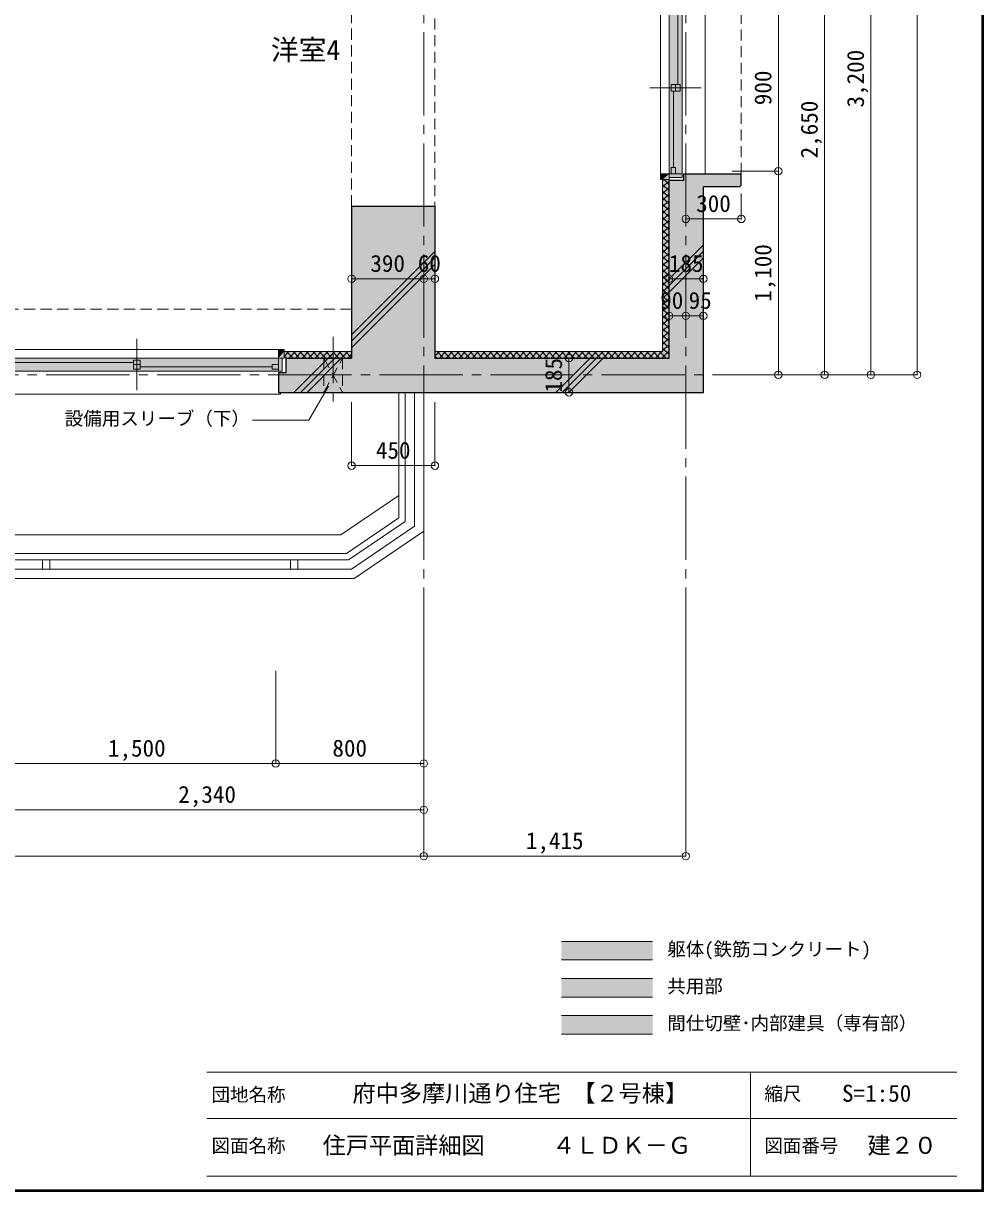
# Model space of a CAD drawing. Units: millimetres at full size, sheet at 1:50. Extents: x -9674 to 32603, y -6794 to 6791.
# Drawn here: x 4512 to 9699, y -6794 to -483 of the extents above; entities that cross this region are included whole.
import ezdxf
from ezdxf.enums import TextEntityAlignment as Align

# ---------------------------------------------------------------- set-up
doc = ezdxf.new("R2010")
doc.units = ezdxf.units.MM
doc.header["$LTSCALE"] = 50
doc.header["$PDMODE"] = 32
doc.header["$PDSIZE"] = 40
for name, pattern in [('CHAIN1', [8, 5, -1, 1, -1]), ('CHAIN2', [12, 9, -1, 1, -1]), ('DASHED1', [1.8, 1.2, -0.6])]:
    doc.linetypes.add(name, pattern=pattern)
for name, color, linetype, lineweight in [('0-0_図面枠', 7, 'Continuous', 9), ('0-1_タイトル', 7, 'Continuous', 9), ('1-0_芯', 7, 'CHAIN2', 9), ('1-1_躯体', 2, 'Continuous', 25), ('1-3_建具', 3, 'Continuous', 18), ('1-6_ﾊﾞﾙｺﾆｰ・階段', 4, 'Continuous', 9), ('1-7_その他', 7, 'DASHED1', 9), ('1-8_ハッチ', 4, 'Continuous', 9), ('1-A_文字', 7, 'Continuous', 9), ('1-B_寸法', 7, 'Continuous', 9), ('1-C_梁', 7, 'DASHED1', 9)]:
    doc.layers.add(name, color=color, linetype=linetype, lineweight=lineweight)
for name, color, linetype in [('4-0', 1, 'Continuous'), ('4-1', 2, 'Continuous'), ('4-F', 4, 'Continuous')]:
    doc.layers.add(name, color=color, linetype=linetype)
doc.styles.add('ＭＳ ゴシック', font='')
doc.styles.get('ＭＳ ゴシック').set_extended_font_data('MS Gothic')

msp = doc.modelspace()

# ---------------------------------------------------------------- linework, layer by layer
at = {"layer": '0-0_図面枠'}
for p, q in [((9688.35, -6783.35), (9688.35, 6780.85)), ((9690.11, -6785.11), (9690.11, 6782.61)), ((9691.87, -6786.88), (9691.87, 6784.38)), ((9693.64, 6786.14), (9693.64, -6788.64)), ((9695.4, -6790.4), (9695.4, 6787.9)), ((9697.16, -6792.16), (9697.16, 6789.66)), ((-9673.92, -6793.93), (9698.92, -6793.93)), ((-9672.16, -6792.16), (9697.16, -6792.16)), ((-9670.4, -6790.4), (9695.4, -6790.4)), ((9693.64, -6788.64), (-9668.64, -6788.64)), ((-9666.87, -6786.88), (9691.87, -6786.88)), ((-9665.11, -6785.11), (9690.11, -6785.11)), ((-9663.35, -6783.35), (9688.35, -6783.35))]:
    msp.add_line(p, q, dxfattribs=at)
msp.add_lwpolyline([(9698.92, -6793.93), (9698.92, 6791.43), (-9673.92, 6791.43)], dxfattribs=at)
at = {"layer": '0-1_タイトル'}
for p, q in [((5503.35, -6148.35), (7653.35, -6148.35)), ((7653.35, -6148.35), (9553.35, -6148.35)), ((8439.55, -6148.35), (8439.55, -6710.85)), ((5503.35, -6398.35), (9553.35, -6398.35)), ((5503.35, -6710.85), (9553.35, -6710.85))]:
    msp.add_line(p, q, dxfattribs=at)
at = {"layer": '1-0_芯'}
for p, q in [((6675, 4868.53), (6675, -3981.47)), ((8090, -3981.47), (8090, 818.53)), ((-8565, -2381.47), (8340, -2381.47))]:
    msp.add_line(p, q, dxfattribs=at)
at = {"layer": '1-1_躯体'}
for p, q in [((8080, -1331.47), (8080, -1296.47)), ((8080, -1296.47), (8390, -1296.47)), ((8390, -1356.47), (8390, -1296.47)), ((8080, -1331.47), (8000, -1331.47)), ((8000, -2291.47), (8000, -1331.47)), ((8380, -1366.47), (8185, -1366.47)), ((8185, -2476.47), (8185, -1366.47)), ((8380, -1366.47), (8390, -1356.47)), ((6285, -1471.47), (6735, -1471.47)), ((6285, -1471.47), (6285, -2291.47)), ((6735, -1471.47), (6735, -2291.47)), ((5932, -2291.47), (6285, -2291.47)), ((5932, -2371.47), (5932, -2291.47)), ((6735, -2291.47), (8000, -2291.47)), ((5890, -2371.47), (5890, -2476.47)), ((5932, -2371.47), (5890, -2371.47)), ((5890, -2476.47), (8185, -2476.47))]:
    msp.add_line(p, q, dxfattribs=at)
at = {"layer": '1-3_建具', "color": 7, "linetype": 'DASHED1', "lineweight": 9}
msp.add_line((8390, -1296.47), (8390, -281.47), dxfattribs=at)
at = {"layer": '1-3_建具', "color": 7, "lineweight": 9}
for p, q in [((7953, -1296.47), (7953, -366.47)), ((8195, -1296.47), (8195, -356.47)), ((8000, -381.47), (8000, -1281.47)), ((8070, -381.47), (8070, -1281.47)), ((8173.48, -831.47), (7896.52, -831.47)), ((8000, -1281.47), (8000, -1296.47)), ((8000, -1296.47), (8070, -1296.47)), ((8070, -1316.47), (8000, -1316.47)), ((8070, -1316.47), (8070, -1281.47)), ((5125, -2464.95), (5125, -2187.99)), ((2780, -2244.47), (5890, -2244.47)), ((5875, -2291.47), (4375, -2291.47)), ((5875, -2291.47), (5890, -2291.47)), ((5890, -2291.47), (5890, -2361.47)), ((5910, -2361.47), (5910, -2291.47)), ((5875, -2361.47), (4375, -2361.47)), ((5910, -2361.47), (5875, -2361.47)), ((2770, -2486.47), (5900, -2486.47)), ((5900, -2476.47), (5900, -2486.47))]:
    msp.add_line(p, q, dxfattribs=at)
at = {"layer": '1-3_建具'}
for p, q in [((8047, -813.97), (8047, -401.47)), ((8011, -813.97), (8011, -848.97)), ((8011, -813.97), (8059, -813.97)), ((8035, -813.97), (8035, -848.97)), ((8059, -813.97), (8059, -848.97)), ((8011, -848.97), (8059, -848.97)), ((8023, -848.97), (8023, -1261.47)), ((8011, -1261.47), (8035, -1261.47)), ((8011, -1261.47), (8011, -1296.47)), ((8035, -1261.47), (8035, -1296.47)), ((7953, -1326.47), (7953, -1296.47)), ((7953, -1296.47), (8000, -1296.47)), ((8000, -1326.47), (8000, -1296.47)), ((7953, -1326.47), (7954.03, -1326.47)), ((7953, -1326.47), (8000, -1326.47)), ((5920, -2244.47), (5890, -2244.47)), ((5890, -2244.47), (5890, -2291.47)), ((5920, -2244.47), (5920, -2245.51)), ((5920, -2244.47), (5920, -2291.47)), ((5107.5, -2314.47), (4395, -2314.47)), ((5142.5, -2302.47), (5107.5, -2302.47)), ((5107.5, -2302.47), (5107.5, -2350.47)), ((5142.5, -2326.47), (5107.5, -2326.47)), ((5142.5, -2302.47), (5142.5, -2350.47)), ((5855, -2350.47), (5855, -2326.47)), ((5855, -2326.47), (5890, -2326.47)), ((5920, -2291.47), (5890, -2291.47)), ((5142.5, -2350.47), (5107.5, -2350.47)), ((5855, -2338.47), (5142.5, -2338.47)), ((5855, -2350.47), (5890, -2350.47))]:
    msp.add_line(p, q, dxfattribs=at)
at = {"layer": '1-6_ﾊﾞﾙｺﾆｰ・階段', "color": 7}
for p, q in [((6540, -2476.47), (6540, -3154.91)), ((6575, -2476.47), (6575, -3173.46)), ((6625, -2476.47), (6625, -3199.97)), ((6268.29, -3381.47), (6575, -3173.46)), ((6283.64, -3431.47), (6625, -3199.97)), ((4615, -3381.47), (4615, -3431.47)), ((4655, -3381.47), (4655, -3431.47)), ((5955, -3381.47), (5955, -3431.47)), ((5995, -3381.47), (5995, -3431.47))]:
    msp.add_line(p, q, dxfattribs=at)
for points in [[(2921, -3481.47), (6299, -3481.47), (6675, -3226.47), (6675, -2476.47)], [(2586.46, -3091.47), (2962.46, -3346.47), (6257.54, -3346.47), (6540, -3154.91)], [(2575.71, -3126.47), (2951.71, -3381.47), (6268.29, -3381.47)], [(2560.36, -3176.47), (2936.36, -3431.47), (6283.64, -3431.47)]]:
    msp.add_lwpolyline(points, dxfattribs=at)
at = {"layer": '1-6_ﾊﾞﾙｺﾆｰ・階段'}
msp.add_lwpolyline([(2245, -2991.47), (2617.17, -2991.47), (2993.17, -3246.47), (6226.83, -3246.47), (6540, -3034.08)], dxfattribs=at)
at = {"layer": '1-7_その他', "linetype": 'CHAIN1'}
msp.add_line((6185, -2176.47), (6185, -2576.47), dxfattribs=at)
at = {"layer": '1-7_その他'}
for p, q in [((6135, -2291.47), (6135, -2476.47)), ((6135, -2291.47), (6235, -2476.47)), ((6135, -2476.47), (6235, -2291.47)), ((6235, -2291.47), (6235, -2476.47))]:
    msp.add_line(p, q, dxfattribs=at)
at = {"layer": '1-8_ハッチ'}
for p, q in [((7965, -2256.47), (7965, -1326.47)), ((7965, -1333.45), (7971.98, -1326.47)), ((7965, -1368.81), (8000, -1333.81)), ((7965, -1353.55), (8000, -1388.55)), ((7965, -1404.16), (8000, -1369.16)), ((7973.28, -1326.47), (8000, -1353.2)), ((7965, -1388.91), (8000, -1423.91)), ((7965, -1439.52), (8000, -1404.52)), ((7965, -1424.26), (8000, -1459.26)), ((7965, -1474.88), (8000, -1439.88)), ((7965, -1459.62), (8000, -1494.62)), ((7965, -1510.23), (8000, -1475.23)), ((7965, -1494.97), (8000, -1529.97)), ((7965, -1545.59), (8000, -1510.59)), ((7965, -1530.33), (8000, -1565.33)), ((7965, -1580.94), (8000, -1545.94)), ((7965, -1565.68), (8000, -1600.68)), ((7965, -1616.3), (8000, -1581.3)), ((7965, -1601.04), (8000, -1636.04)), ((7965, -1651.65), (8000, -1616.65)), ((7965, -1636.39), (8000, -1671.39)), ((7965, -1687.01), (8000, -1652.01)), ((7965, -1671.75), (8000, -1706.75)), ((7965, -1722.36), (8000, -1687.36)), ((8000, -1864.14), (8185, -1679.14)), ((6285, -2164.93), (6735, -1714.93)), ((6285, -2200.28), (6735, -1750.28)), ((7965, -1707.1), (8000, -1742.1)), ((7965, -1757.72), (8000, -1722.72)), ((7965, -1742.46), (8000, -1777.46)), ((7965, -1793.07), (8000, -1758.07)), ((8000, -1899.5), (8185, -1714.5)), ((8000, -1934.85), (8185, -1749.85)), ((6285, -2235.64), (6735, -1785.64)), ((7965, -1777.82), (8000, -1812.82)), ((7965, -1828.43), (8000, -1793.43)), ((7965, -1813.17), (8000, -1848.17)), ((7965, -1863.78), (8000, -1828.78)), ((7965, -1848.53), (8000, -1883.53)), ((7965, -1899.14), (8000, -1864.14)), ((7965, -1883.88), (8000, -1918.88)), ((7965, -1934.5), (8000, -1899.5)), ((7965, -1919.24), (8000, -1954.24)), ((7965, -1969.85), (8000, -1934.85)), ((7965, -1954.59), (8000, -1989.59)), ((7965, -2005.21), (8000, -1970.21)), ((7965, -1989.95), (8000, -2024.95)), ((7965, -2040.56), (8000, -2005.56)), ((7965, -2025.3), (8000, -2060.3)), ((7965, -2075.92), (8000, -2040.92)), ((7965, -2060.66), (8000, -2095.66)), ((7965, -2111.27), (8000, -2076.27)), ((7965, -2096.01), (8000, -2131.01)), ((7965, -2146.63), (8000, -2111.63)), ((7965, -2131.37), (8000, -2166.37)), ((7965, -2181.98), (8000, -2146.98)), ((7965, -2166.72), (8000, -2201.72)), ((7965, -2217.34), (8000, -2182.34)), ((7965, -2202.08), (8000, -2237.08)), ((5920, -2256.47), (6285, -2256.47)), ((5920, -2282.44), (5945.96, -2256.47)), ((5933.43, -2256.47), (5968.43, -2291.47)), ((5946.32, -2291.47), (5981.32, -2256.47)), ((5968.78, -2256.47), (6003.78, -2291.47)), ((5981.68, -2291.47), (6016.68, -2256.47)), ((6004.14, -2256.47), (6039.14, -2291.47)), ((6017.03, -2291.47), (6052.03, -2256.47)), ((6039.5, -2256.47), (6074.5, -2291.47)), ((6052.39, -2291.47), (6087.39, -2256.47)), ((6074.85, -2256.47), (6109.85, -2291.47)), ((6087.74, -2291.47), (6122.74, -2256.47)), ((6110.21, -2256.47), (6145.21, -2291.47)), ((6123.1, -2291.47), (6158.1, -2256.47)), ((6145.56, -2256.47), (6180.56, -2291.47)), ((6158.45, -2291.47), (6193.45, -2256.47)), ((6180.92, -2256.47), (6215.92, -2291.47)), ((6193.81, -2291.47), (6228.81, -2256.47)), ((6216.27, -2256.47), (6251.27, -2291.47)), ((6229.16, -2291.47), (6264.16, -2256.47)), ((6251.63, -2256.47), (6285, -2289.85)), ((6264.52, -2291.47), (6285, -2270.99)), ((6735, -2256.47), (7965, -2256.47)), ((6735, -2280.61), (6759.14, -2256.47)), ((6746.6, -2256.47), (6781.6, -2291.47)), ((6759.49, -2291.47), (6794.49, -2256.47)), ((6781.96, -2256.47), (6816.96, -2291.47)), ((6794.85, -2291.47), (6829.85, -2256.47)), ((6817.31, -2256.47), (6852.31, -2291.47)), ((6830.2, -2291.47), (6865.2, -2256.47)), ((6852.67, -2256.47), (6887.67, -2291.47)), ((6865.56, -2291.47), (6900.56, -2256.47)), ((6888.02, -2256.47), (6923.02, -2291.47)), ((6900.91, -2291.47), (6935.91, -2256.47)), ((6923.38, -2256.47), (6958.38, -2291.47)), ((6936.27, -2291.47), (6971.27, -2256.47)), ((6958.73, -2256.47), (6993.73, -2291.47)), ((6971.62, -2291.47), (7006.62, -2256.47)), ((6994.09, -2256.47), (7029.09, -2291.47)), ((7006.98, -2291.47), (7041.98, -2256.47)), ((7029.44, -2256.47), (7064.44, -2291.47)), ((7042.34, -2291.47), (7077.34, -2256.47)), ((7064.8, -2256.47), (7099.8, -2291.47)), ((7077.69, -2291.47), (7112.69, -2256.47)), ((7100.16, -2256.47), (7135.16, -2291.47)), ((7113.05, -2291.47), (7148.05, -2256.47)), ((7135.51, -2256.47), (7170.51, -2291.47)), ((7148.4, -2291.47), (7183.4, -2256.47)), ((7170.87, -2256.47), (7205.87, -2291.47)), ((7183.76, -2291.47), (7218.76, -2256.47)), ((7206.22, -2256.47), (7241.22, -2291.47)), ((7219.11, -2291.47), (7254.11, -2256.47)), ((7241.58, -2256.47), (7276.58, -2291.47)), ((7254.47, -2291.47), (7289.47, -2256.47)), ((7276.93, -2256.47), (7311.93, -2291.47)), ((7289.82, -2291.47), (7324.82, -2256.47)), ((7312.29, -2256.47), (7347.29, -2291.47)), ((7325.18, -2291.47), (7360.18, -2256.47)), ((7347.64, -2256.47), (7382.64, -2291.47)), ((7360.53, -2291.47), (7395.53, -2256.47)), ((7383, -2256.47), (7418, -2291.47)), ((7395.89, -2291.47), (7430.89, -2256.47)), ((7418.35, -2256.47), (7453.35, -2291.47)), ((7431.24, -2291.47), (7466.24, -2256.47)), ((7453.71, -2256.47), (7488.71, -2291.47)), ((7466.6, -2291.47), (7501.6, -2256.47)), ((7489.06, -2256.47), (7524.06, -2291.47)), ((7501.95, -2291.47), (7536.95, -2256.47)), ((7524.42, -2256.47), (7559.42, -2291.47)), ((7537.31, -2291.47), (7572.31, -2256.47)), ((7559.77, -2256.47), (7594.77, -2291.47)), ((7572.67, -2291.47), (7607.67, -2256.47)), ((7595.13, -2256.47), (7630.13, -2291.47)), ((7608.02, -2291.47), (7643.02, -2256.47)), ((7630.49, -2256.47), (7665.49, -2291.47)), ((7643.38, -2291.47), (7678.38, -2256.47)), ((7665.84, -2256.47), (7700.84, -2291.47)), ((7678.73, -2291.47), (7713.73, -2256.47)), ((7701.2, -2256.47), (7736.2, -2291.47)), ((7714.09, -2291.47), (7749.09, -2256.47)), ((7736.55, -2256.47), (7771.55, -2291.47)), ((7749.44, -2291.47), (7784.44, -2256.47)), ((7771.91, -2256.47), (7806.91, -2291.47)), ((7784.8, -2291.47), (7819.8, -2256.47)), ((7807.26, -2256.47), (7842.26, -2291.47)), ((7820.15, -2291.47), (7855.15, -2256.47)), ((7842.62, -2256.47), (7877.62, -2291.47)), ((7855.51, -2291.47), (7890.51, -2256.47)), ((7877.97, -2256.47), (7912.97, -2291.47)), ((7890.86, -2291.47), (7925.86, -2256.47)), ((7913.33, -2256.47), (7948.33, -2291.47)), ((7926.22, -2291.47), (7961.22, -2256.47)), ((7948.68, -2256.47), (7983.68, -2291.47)), ((7961.57, -2291.47), (8000, -2253.05)), ((7965, -2252.69), (8000, -2217.69)), ((7965, -2237.43), (8000, -2272.43)), ((5920, -2278.4), (5933.07, -2291.47)), ((5973.45, -2476.47), (6158.45, -2291.47)), ((6008.81, -2476.47), (6193.81, -2291.47)), ((6044.16, -2476.47), (6229.16, -2291.47)), ((6735, -2280.23), (6746.25, -2291.47)), ((7387.67, -2476.47), (7572.67, -2291.47)), ((7423.02, -2476.47), (7608.02, -2291.47)), ((7458.38, -2476.47), (7643.38, -2291.47)), ((7996.93, -2291.47), (8000, -2288.4))]:
    msp.add_line(p, q, dxfattribs=at)
at = {"layer": '1-A_文字'}
for p, q in [((6160.97, -2442.15), (6054.67, -2626.27)), ((6054.67, -2626.27), (5749.76, -2626.27))]:
    msp.add_line(p, q, dxfattribs=at)
at = {"layer": '1-B_寸法'}
for p, q in [((9340, 1728.53), (9340, -2381.47)), ((9090, 818.53), (9090, -2381.47)), ((8840, 268.53), (8840, -2381.47)), ((8590, -381.47), (8590, -1281.47)), ((8340, -1281.47), (8590, -1281.47)), ((8590, -1281.47), (8590, -2381.47)), ((6285, -1863.11), (6675, -1863.11)), ((6675, -1863.11), (6735, -1863.11)), ((8000, -1863.11), (8185, -1863.11)), ((8000, -2063.11), (8090, -2063.11)), ((8090, -2063.11), (8185, -2063.11)), ((7459.03, -2291.47), (7459.03, -2476.47)), ((8340, -2381.47), (9340, -2381.47)), ((6285, -2872.38), (6285, -2529.69)), ((6735, -2872.38), (6735, -2529.69)), ((6285, -2872.38), (6735, -2872.38)), ((5875, -3981.47), (5875, -4481.47)), ((6675, -3981.47), (6675, -4981.47)), ((8090, -3981.47), (8090, -4981.47)), ((5875, -4481.47), (4375, -4481.47)), ((6675, -4481.47), (5875, -4481.47)), ((4335, -4731.47), (6675, -4731.47)), ((1845, -4981.47), (6675, -4981.47)), ((6675, -4981.47), (8090, -4981.47)), ((7418.68, -5442.6), (7911.11, -5442.6)), ((7418.68, -5542.6), (7911.11, -5542.6)), ((7418.68, -5642.6), (7911.11, -5642.6)), ((7418.68, -5742.6), (7911.11, -5742.6)), ((7418.68, -5842.6), (7911.11, -5842.6)), ((7418.68, -5942.6), (7911.11, -5942.6))]:
    msp.add_line(p, q, dxfattribs=at)
msp.add_lwpolyline([(8390, -1402.77), (8390, -1539.78), (8090, -1539.78)], dxfattribs=at)
at = {"layer": '1-B_寸法', "color": 3}
for p in [(8590, -1281.47), (8090, -1539.78), (8390, -1539.78), (6285, -1863.11), (6675, -1863.11), (6735, -1863.11), (8000, -1863.11), (8185, -1863.11), (8000, -2063.11), (8090, -2063.11), (8185, -2063.11), (7459.03, -2291.47), (8590, -2381.47), (8840, -2381.47), (9090, -2381.47), (9340, -2381.47), (7459.03, -2476.47), (6285, -2872.38), (6735, -2872.38), (5875, -4481.47), (6675, -4481.47), (6675, -4731.47), (6675, -4981.47), (8090, -4981.47)]:
    msp.add_point(p, dxfattribs=at)
at = {"layer": '1-B_寸法', "color": 1}
msp.add_solid([(7418.68, -5442.6), (7418.68, -5542.6), (7911.11, -5442.6), (7911.11, -5542.6)], dxfattribs=at)
at = {"layer": '1-B_寸法', "color": 2}
msp.add_solid([(7418.68, -5742.6), (7418.68, -5642.6), (7911.11, -5742.6), (7911.11, -5642.6)], dxfattribs=at)
at = {"layer": '1-B_寸法', "color": 4}
msp.add_solid([(7418.68, -5942.6), (7418.68, -5842.6), (7911.11, -5942.6), (7911.11, -5842.6)], dxfattribs=at)
at = {"layer": '1-C_梁'}
for p, q in [((6285, -1471.47), (6285, 2138.53)), ((6735, 173.53), (6735, -1471.47)), ((6285, -2027.32), (4365, -2027.32))]:
    msp.add_line(p, q, dxfattribs=at)
at = {"layer": '4-0'}
for points in [[(8390, -1296.47), (8080, -1296.47), (8080, -1331.47)], [(8080, -1331.47), (8390, -1356.47), (8390, -1296.47)], [(8080, -1331.47), (8000, -1331.47), (8000, -2291.47)], [(8080, -1331.47), (8000, -2291.47), (8185, -2476.47)], [(8080, -1331.47), (8185, -2476.47), (8185, -1366.47)], [(8080, -1331.47), (8185, -1366.47), (8380, -1366.47)], [(8080, -1331.47), (8380, -1366.47), (8390, -1356.47)], [(6735, -1471.47), (6285, -1471.47), (6285, -2291.47)], [(6735, -2291.47), (6735, -1471.47), (6285, -2291.47)], [(6735, -2291.47), (5932, -2291.47), (5932, -2371.47)], [(5932, -2371.47), (8185, -2476.47), (6735, -2291.47)], [(8185, -2476.47), (8000, -2291.47), (6735, -2291.47)], [(5890, -2371.47), (5890, -2476.47), (8185, -2476.47)], [(5932, -2371.47), (5890, -2371.47), (8185, -2476.47)]]:
    msp.add_solid(points, dxfattribs=at)
at = {"layer": '4-1'}
for points in [[(8070, -1316.47), (8000, -1316.47), (8070, -346.47), (8000, -346.47)], [(2760, -2291.47), (2760, -2361.47), (5910, -2291.47), (5910, -2361.47)]]:
    msp.add_solid(points, dxfattribs=at)
at = {"layer": '4-F'}
for points in [[(8000, -1296.47), (7953, -1296.47), (7953, -1326.47)], [(8000, -1296.47), (7953, -1326.47), (7965, -1326.47)], [(7965, -2256.47), (8000, -2291.47), (8000, -1296.47)], [(8000, -1296.47), (7965, -1326.47), (7965, -2256.47)], [(5890, -2291.47), (5920, -2245.51), (5890, -2244.47)], [(5890, -2244.47), (5920, -2244.47), (5920, -2245.51)], [(5890, -2291.47), (5920, -2256.47), (5920, -2245.51)], [(5890, -2291.47), (6285, -2291.47), (6285, -2256.47)], [(5890, -2291.47), (6285, -2256.47), (5920, -2256.47)], [(6735, -2256.47), (6735, -2291.47), (7965, -2256.47), (8000, -2291.47)]]:
    msp.add_solid(points, dxfattribs=at)

# ---------------------------------------------------------------- texts
at = {"layer": '0-1_タイトル', "style": 'ＭＳ ゴシック'}
for s, height, p in [('団地名称', 73.31, (5528.35, -6328.57)), ('府中多摩川通り住宅 【２号棟】', 91.64, (6290.2, -6335.85)), ('縮尺', 73.31, (8514.55, -6323.35)), ('S=1:50', 91.64, (8933.95, -6335.85)), ('図面名称', 73.31, (5528.35, -6604.6)), ('住戸平面詳細図', 91.64, (6128.35, -6617.1)), ('４ＬＤＫ－Ｇ', 91.64, (7368.36, -6617.1)), ('図面番号', 73.31, (8514.55, -6604.6)), ('建２０', 91.64, (9071.45, -6617.1))]:
    msp.add_text(s, height=height, dxfattribs=at).set_placement(p, align=Align.BOTTOM_LEFT)
at = {"layer": '1-A_文字', "style": 'ＭＳ ゴシック'}
for s, height, p in [('洋室4', 110, (5849.07, -714.33)), ('設備用スリーブ（下）', 73.31, (4735.65, -2676.21))]:
    msp.add_text(s, height=height, dxfattribs=at).set_placement(p, align=Align.BOTTOM_LEFT)
at = {"layer": '1-B_寸法', "style": 'ＭＳ ゴシック'}
for s, p in [('3,200', (9080, -937.72)), ('900', (8580, -925.22)), ('2,650', (8830, -1212.72)), ('1,100', (8580, -1987.72)), ('185', (7449.03, -2477.72))]:
    msp.add_text(s, height=91.64, rotation=90, dxfattribs=at).set_placement(p, align=Align.BOTTOM_LEFT)
for s, height, p in [('300', 91.64, (8146.25, -1529.78)), ('390', 91.64, (6386.25, -1853.11)), ('60', 91.64, (6642.5, -1853.11)), ('185', 91.64, (7998.75, -1853.11)), ('90', 91.64, (7951.87, -2053.11)), ('95', 91.64, (8105.49, -2053.11)), ('450', 91.64, (6416.25, -2862.38)), ('1,500', 91.64, (4968.75, -4471.47)), ('800', 91.64, (6181.25, -4471.47)), ('2,340', 91.64, (5348.75, -4721.47)), ('1,415', 91.64, (7226.25, -4971.47)), ('躯体(鉄筋コンクリート)', 73.31, (7990.07, -5542.6)), ('共用部', 73.31, (7990.07, -5742.6)), ('間仕切壁･内部建具（専有部）', 73.31, (7990.07, -5942.6))]:
    msp.add_text(s, height=height, dxfattribs=at).set_placement(p, align=Align.BOTTOM_LEFT)

doc.saveas('drawing.dxf')
